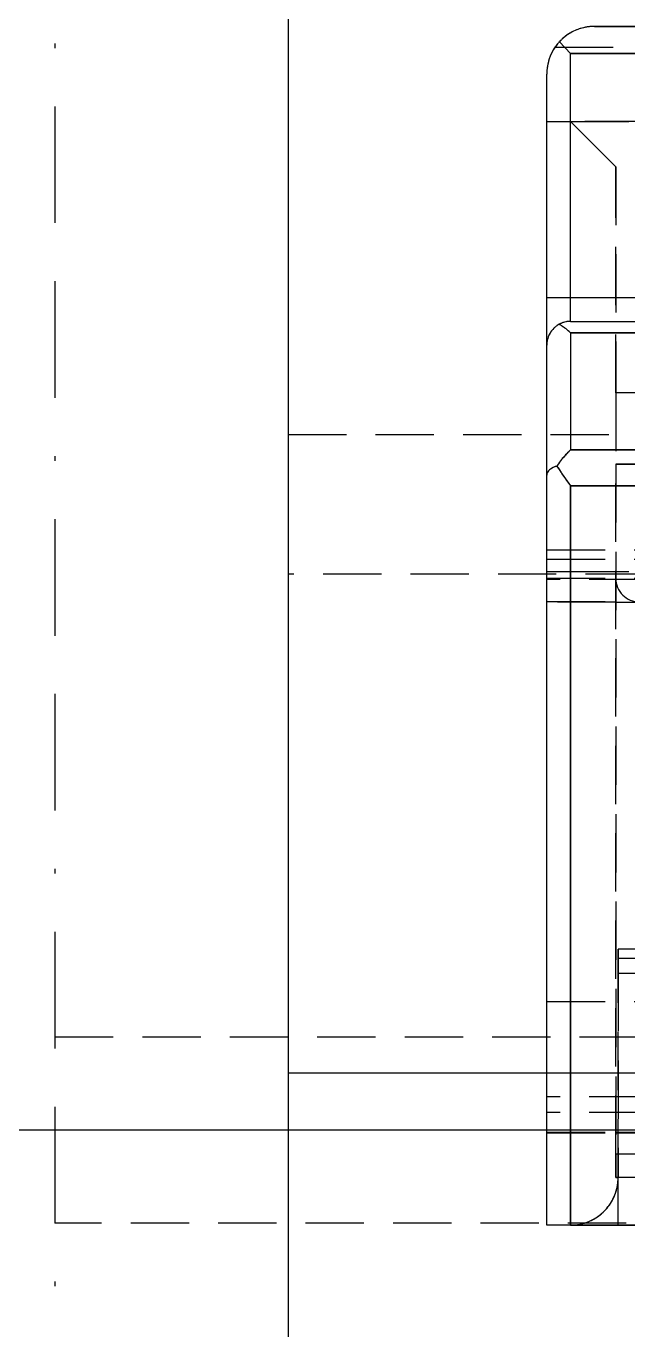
# Model space of a CAD drawing. Extents: x -430 to 437, y -440 to 538.
# Drawn here: x -198.07 to -185.16, y 233.14 to 261.1 of the extents above; entities that cross this region are included whole.
import ezdxf

# ---------------------------------------------------------------- set-up
doc = ezdxf.new("R2010")
doc.units = 0
doc.linetypes.add('BORDER', pattern=[8.75, 2.5, -1.25, 2.5, -1.25, 0, -1.25])
doc.linetypes.add('HIDDEN', pattern=[1.875, 1.25, -0.625])
doc.layers.add('1', color=7, linetype='CONTINUOUS')
doc.layers.add('100', color=7, linetype='CONTINUOUS')

msp = doc.modelspace()

# ---------------------------------------------------------------- linework, layer by layer
at = {"layer": '1', "color": 141, "linetype": 'BORDER'}
msp.add_line((-197.447, 374.4258), (-197.447, 70.4258), dxfattribs=at)
at = {"layer": '1', "color": 7, "linetype": 'CONTINUOUS'}
for p, q in [((-182.045, 261.0898), (-185.8849, 261.0898)), ((-185.8818, 261.0898), (-182.045, 261.0898)), ((-186.392, 260.5084), (-186.6299, 260.7633)), ((-186.392, 255.2758), (-186.392, 260.5084)), ((-181.1852, 260.5084), (-186.392, 260.5084)), ((-186.392, 255.2758), (-186.392, 260.5084)), ((-186.392, 260.5084), (-181.1852, 260.5084)), ((-186.902, 255.2758), (-186.902, 260.0698)), ((-186.902, 255.2758), (-186.902, 260.0698)), ((-186.902, 254.2558), (-186.902, 255.2758)), ((-186.902, 255.2758), (-186.392, 255.2758)), ((-186.902, 254.2558), (-186.902, 255.2758)), ((-186.902, 255.2758), (-186.392, 255.2758)), ((-186.392, 254.7658), (-186.392, 255.2758)), ((-186.392, 255.2758), (-181.088, 255.2758)), ((-186.392, 254.7658), (-181.088, 254.7658)), ((-186.392, 254.7658), (-181.088, 254.7658)), ((-181.088, 254.5202), (-186.392, 254.5202)), ((-186.392, 254.5202), (-186.392, 252.0111)), ((-186.392, 254.5202), (-181.088, 254.5202)), ((-186.902, 251.4712), (-186.902, 254.2558)), ((-186.902, 251.4712), (-186.902, 254.2558)), ((-186.392, 252.0111), (-181.088, 252.0111)), ((-181.088, 252.0111), (-186.392, 252.0111)), ((-186.902, 235.3858), (-186.902, 251.4712)), ((-186.902, 235.3858), (-186.902, 251.4712)), ((-186.392, 235.3858), (-186.392, 251.2366)), ((-186.392, 251.2366), (-181.088, 251.2366)), ((-186.392, 235.3858), (-186.392, 251.2366)), ((-186.392, 251.2366), (-181.088, 251.2366)), ((-181.088, 251.2366), (-186.392, 251.2366)), ((-186.392, 251.2366), (-186.392, 235.3858)), ((-181.088, 251.2366), (-186.392, 251.2366)), ((-186.392, 251.2366), (-186.392, 235.3858)), ((-132.447, 237.4258), (-215.8109, 237.4258)), ((-186.392, 235.3858), (-186.902, 235.3858)), ((-186.392, 235.3858), (-186.902, 235.3858)), ((-183.077, 235.3858), (-186.392, 235.3858)), ((-183.077, 235.3858), (-186.392, 235.3858)), ((-186.392, 235.3858), (-183.077, 235.3858)), ((-186.392, 235.3858), (-183.077, 235.3858))]:
    msp.add_line(p, q, dxfattribs=at)
at = {"layer": '1', "color": 7, "linetype": 'HIDDEN'}
for p, q in [((-186.7249, 260.6443), (-181.2629, 260.6443)), ((-186.902, 259.0498), (-186.392, 259.0498)), ((-185.423, 258.0808), (-186.392, 259.0498)), ((-186.392, 259.0498), (-181.088, 259.0498)), ((-181.088, 259.0498), (-186.392, 259.0498)), ((-186.392, 259.0498), (-185.423, 258.0808)), ((-185.423, 253.2358), (-185.423, 258.0808)), ((-185.423, 258.0808), (-185.423, 253.2358)), ((-183.077, 253.2358), (-185.423, 253.2358)), ((-185.423, 253.2358), (-185.423, 251.7007)), ((-183.077, 251.7007), (-185.423, 251.7007)), ((-185.423, 251.7007), (-185.423, 236.9158)), ((-185.423, 236.9158), (-185.423, 251.7007)), ((-185.423, 251.7007), (-183.077, 251.7007)), ((-186.902, 249.8698), (-183.026, 249.8698)), ((-186.902, 249.6658), (-165.992, 249.6658)), ((-186.902, 249.4021), (-186.392, 249.4021)), ((-186.392, 249.4021), (-183.026, 249.4021)), ((-186.902, 249.2578), (-165.992, 249.2578)), ((-165.992, 249.2292), (-186.902, 249.2292)), ((-186.902, 248.759), (-165.992, 248.759)), ((-185.423, 248.742), (-186.902, 248.742)), ((-185.423, 248.7478), (-183.026, 248.7478)), ((-185.372, 240.7923), (-185.372, 241.3023)), ((-185.372, 241.3023), (-185.372, 240.7923)), ((-167.522, 241.3023), (-185.372, 241.3023)), ((-183.026, 241.1011), (-185.372, 241.1011)), ((-185.372, 236.4058), (-185.372, 240.7923)), ((-185.372, 240.7923), (-185.372, 236.4058)), ((-185.372, 240.7923), (-167.522, 240.7923)), ((-186.902, 240.1798), (-183.026, 240.1798)), ((-197.447, 239.4258), (-166.447, 239.4258)), ((-165.992, 238.1398), (-186.902, 238.1398)), ((-165.992, 237.7998), (-186.902, 237.7998)), ((-186.902, 237.3774), (-185.423, 237.3774)), ((-186.902, 237.3658), (-185.423, 237.3658)), ((-185.423, 237.3774), (-185.372, 237.3774)), ((-185.423, 237.3658), (-185.372, 237.3658)), ((-185.372, 237.3774), (-183.077, 237.3774)), ((-185.372, 237.3658), (-183.077, 237.3658)), ((-185.423, 236.9158), (-185.423, 236.4058)), ((-185.423, 236.4058), (-185.423, 236.9158)), ((-185.423, 236.9158), (-183.077, 236.9158)), ((-185.423, 236.4058), (-185.3721, 236.4058)), ((-185.372, 236.4058), (-185.423, 236.4058)), ((-185.372, 235.3858), (-185.372, 236.4058)), ((-185.372, 235.3858), (-185.372, 236.4058)), ((-183.026, 236.4058), (-185.372, 236.4058)), ((-166.447, 235.4258), (-197.447, 235.4258))]:
    msp.add_line(p, q, dxfattribs=at)
at = {"layer": '1', "color": 71, "linetype": 'CONTINUOUS'}
msp.add_line((-192.447, 238.6498), (-192.447, 207.4258), dxfattribs=at)
at = {"layer": '1', "color": 121, "linetype": 'CONTINUOUS'}
for p in [(-185.3721, 236.4058), (-185.372, 236.4058)]:
    msp.add_line(p, (-185.372, 236.4058), dxfattribs=at)
at = {"layer": '1', "color": 7, "linetype": 'CONTINUOUS'}
for centre, radius, start, end in [((-186.0077, 260.2186), 0.8252, 129.7887, 133.51288), ((-185.8766, 260.0607), 1.0305, 128.97344, 131.07979), ((-185.8803, 260.0656), 1.0243, 115.83682, 129.78913), ((-185.8775, 260.0619), 1.029, 114.00161, 128.9737), ((-185.8795, 260.0639), 1.0262, 98.76637, 115.83682), ((-185.8831, 260.0743), 1.0153, 99.36991, 114.00161), ((-185.8977, 260.1631), 0.9254, 94.76927, 99.3694), ((-185.879, 260.0603), 1.0298, 96.46217, 98.76633), ((-185.9002, 260.248), 0.841, 93.90682, 96.46217), ((-185.8616, 259.7297), 1.3603, 90.9789, 94.76927), ((-185.9025, 260.2817), 0.8072, 92.12183, 93.90771), ((-185.8124, 257.8499), 3.2406, 91.23126, 92.12183), ((-185.8745, 260.067), 1.0279, 148.2027, 161.50257), ((-185.8445, 260.0475), 1.063, 143.7398, 157.59797), ((-185.8628, 260.0597), 1.0417, 145.37538, 148.20272), ((-186.0308, 260.1757), 0.8375, 142.21599, 145.37538), ((-186.0224, 260.178), 0.8425, 140.51013, 143.73976), ((-186.0597, 260.1981), 0.801, 139.89562, 142.21615), ((-185.4402, 259.6983), 1.5968, 138.1644, 140.51013), ((-184.2158, 258.6452), 3.2116, 138.73651, 139.89562), ((-185.4282, 259.6082), 1.6669, 133.51288, 136.13138), ((-184.3176, 258.5296), 3.2151, 135.133, 135.99002), ((-186.0267, 260.2307), 0.8037, 133.42039, 135.133), ((-186.0027, 260.2054), 0.8385, 131.07979, 133.41902), ((-185.8776, 260.068), 1.0246, 161.50257, 173.33379), ((-185.9156, 260.0768), 0.9862, 157.59797, 171.98978), ((-185.4896, 260.0537), 1.4125, 176.07966, 179.34715), ((-185.2321, 260.0426), 1.6702, 176.70239, 179.06767), ((-186.076, 260.0912), 0.8249, 173.3355, 176.70239), ((-185.9991, 260.0886), 0.9018, 171.99081, 176.07966), ((-185.7998, 253.3096), 1.6257, 121.04523, 122.70148), ((-185.8088, 253.33), 1.6035, 121.14673, 122.8285), ((-186.2438, 253.939), 0.8593, 113.6925, 117.3235), ((-185.9099, 253.2744), 1.603, 115.66621, 117.02286), ((-187.3918, 253.3659), 1.5343, 57.56248, 60.58519), ((-188.3818, 251.629), 3.5336, 59.79186, 60.43335), ((-186.4314, 254.3596), 0.399, 112.94592, 115.66621), ((-186.4249, 254.3516), 0.4087, 108.42289, 113.6925), ((-186.4129, 254.3159), 0.4464, 106.71218, 112.94542), ((-186.3856, 254.2338), 0.5329, 101.46927, 108.42461), ((-186.383, 254.2162), 0.5505, 101.11002, 106.71218), ((-186.3979, 254.2942), 0.4712, 94.04956, 101.46927), ((-186.4102, 254.355), 0.4091, 95.48178, 101.11209), ((-186.3696, 253.9315), 0.8346, 91.54346, 95.48178), ((-186.4026, 254.3616), 0.4036, 92.19877, 94.04903), ((-186.356, 253.1468), 1.6194, 91.27537, 92.19877), ((-186.3825, 254.2528), 0.5198, 151.10523, 167.50536), ((-186.3949, 254.2566), 0.507, 151.20179, 167.571), ((-186.3871, 254.2523), 0.516, 134.60169, 151.20179), ((-186.397, 254.2608), 0.5033, 134.4362, 151.10523), ((-186.3912, 254.2549), 0.5116, 130.43267, 134.43613), ((-186.3831, 254.2482), 0.5217, 130.6394, 134.60155), ((-186.4493, 254.3231), 0.4219, 126.02381, 130.43267), ((-186.4508, 254.3272), 0.4176, 126.20123, 130.6394), ((-186.4597, 254.3374), 0.4043, 122.70148, 126.02426), ((-186.4621, 254.3427), 0.3985, 122.8285, 126.20345), ((-187.048, 253.9199), 0.8827, 58.5083, 59.79186), ((-187.1003, 253.8346), 0.9827, 55.21806, 58.50767), ((-187.1054, 253.8165), 1.0004, 53.81834, 57.56248), ((-187.2348, 253.6409), 1.2185, 52.26359, 55.21806), ((-187.1144, 253.8041), 1.0157, 49.79661, 53.81976), ((-187.0512, 253.8782), 0.9185, 48.99444, 52.26414), ((-187.4923, 253.357), 1.6011, 46.59259, 49.79661), ((-187.7224, 253.1062), 1.9415, 46.74588, 48.99444), ((-186.2192, 254.2424), 0.683, 173.77767, 178.87493), ((-186.2253, 254.2425), 0.6769, 173.74918, 178.87664), ((-186.439, 254.2663), 0.4618, 167.57213, 173.77767), ((-186.4443, 254.2665), 0.4565, 167.50415, 173.74918), ((-184.9725, 250.4904), 2.0792, 136.23914, 140.16841), ((-184.7512, 250.2904), 2.3773, 134.99204, 138.31791), ((-184.9843, 250.5018), 2.0628, 135.16089, 136.23954), ((-180.593, 246.135), 8.2558, 134.62198, 135.16089), ((-184.6301, 250.1692), 2.5487, 134.57103, 134.99164), ((-179.3519, 244.8114), 10.0697, 134.35805, 134.57103), ((-186.5611, 251.2139), 0.4649, 111.97921, 120.98944), ((-186.5452, 251.1895), 0.4931, 112.65352, 120.82666), ((-186.5479, 251.1812), 0.5002, 109.98764, 111.9802), ((-186.5617, 251.2289), 0.4505, 110.43598, 112.65428), ((-186.0337, 249.7673), 2.0047, 108.99258, 109.98764), ((-186.0887, 249.9596), 1.805, 109.32745, 110.43598), ((-184.4818, 250.2015), 2.6447, 144.65811, 146.45834), ((-182.6169, 248.9652), 4.8822, 145.87671, 146.45754), ((-158.6907, 270.2587), 33.6087, 213.59391, 213.76134), ((-166.0037, 265.1553), 24.6943, 213.11894, 213.23645), ((-185.6474, 251.0187), 1.2215, 144.71662, 145.87671), ((-185.3741, 250.8254), 1.5562, 140.16841, 144.71668), ((-185.5719, 250.9746), 1.3083, 142.09717, 144.65811), ((-185.1555, 250.6504), 1.836, 138.31791, 142.09692), ((-186.7212, 251.4629), 0.181, 170.87014, 177.37684), ((-186.7297, 251.4634), 0.1725, 170.68451, 177.39713), ((-186.8044, 251.4763), 0.0968, 161.96459, 170.87014), ((-186.8101, 251.4766), 0.0911, 161.43974, 170.68451), ((-186.7683, 251.4645), 0.1348, 144.73193, 161.95784), ((-186.7692, 251.4628), 0.1342, 144.98356, 161.44164), ((-186.6768, 251.3981), 0.247, 132.87085, 144.98356), ((-186.7116, 251.4244), 0.2042, 130.7409, 144.73193), ((-186.6265, 251.3256), 0.3346, 120.82666, 130.74188), ((-186.6627, 251.3829), 0.2678, 120.98944, 132.87079), ((-181.4963, 255.0031), 6.1717, 213.23645, 213.47148), ((-181.494, 255.0047), 6.1745, 213.47211, 214.83894), ((-179.6594, 256.2418), 8.3865, 213.76134, 214.0969), ((-179.6494, 256.2485), 8.3986, 214.09633, 214.93863), ((-166.2862, 265.5897), 24.7033, 214.83894, 215.52222), ((-158.9781, 270.6897), 33.6146, 214.93863, 215.35972)]:
    msp.add_arc(centre, radius, start, end, dxfattribs=at)
at = {"layer": '1', "color": 30, "linetype": 'HIDDEN'}
msp.add_arc((-184.913, 249.2578), 0.51, 180, 270, dxfattribs=at)
at = {"layer": '1', "color": 7, "linetype": 'HIDDEN'}
for centre, radius, start, end in [((-186.394, 236.4075), 1.0222, 321.81914, 351.95996), ((-186.4372, 236.415), 1.0661, 347.99959, 352.00865), ((-186.1963, 236.3796), 0.8226, 351.96052, 356.0214), ((-186.2831, 236.3933), 0.9104, 352.00865, 356.35761), ((-187.0551, 236.4393), 1.6834, 356.0214, 358.85833), ((-186.1778, 236.3866), 0.805, 356.35711, 358.02447), ((-188.5941, 236.47), 3.2227, 358.02447, 358.85814), ((-186.3904, 236.405), 1.0182, 310.75819, 347.99945), ((-186.3934, 236.407), 1.0214, 276.48524, 321.81914), ((-186.3935, 236.4087), 1.023, 276.32505, 310.75819), ((-186.4283, 237.2726), 1.8872, 271.10002, 273.20989), ((-186.4274, 237.274), 1.8886, 271.07321, 273.12927), ((-186.367, 236.169), 0.7819, 273.12927, 276.3275), ((-186.3664, 236.17), 0.7829, 273.20989, 276.4853)]:
    msp.add_arc(centre, radius, start, end, dxfattribs=at)
at = {"layer": '100', "color": 213, "linetype": 'CONTINUOUS'}
for p, q in [((-192.447, 277.4258), (-192.447, 238.6498)), ((-192.447, 238.6498), (-160.447, 238.6498))]:
    msp.add_line(p, q, dxfattribs=at)
at = {"layer": '100', "color": 213, "linetype": 'HIDDEN'}
for p, q in [((-192.447, 252.3416), (-177.947, 252.3416)), ((-160.447, 249.3416), (-192.447, 249.3416))]:
    msp.add_line(p, q, dxfattribs=at)

doc.saveas('drawing.dxf')
